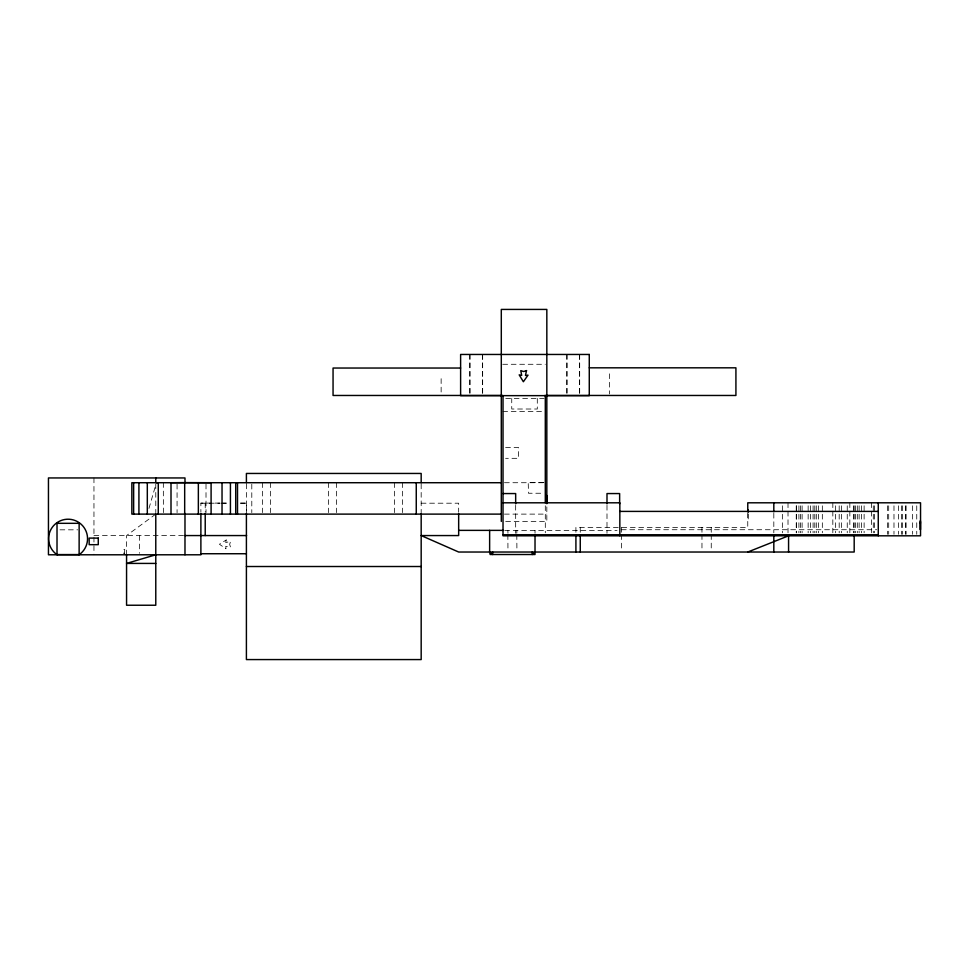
<?xml version="1.0" encoding="UTF-8"?>
<svg xmlns="http://www.w3.org/2000/svg" width="969" height="969" viewBox="0 0 969 969"><rect width="100%" height="100%" fill="white"/><g stroke="black" fill="none" stroke-linecap="round" stroke-linejoin="round"><path stroke-width="0.73" stroke-dasharray="4.84 3.63" d="M148.96 508.41L155.973 484.137M155.779 514.115L126.564 535.566L126.564 554.789M124.48 553.323L124.759 549.399L123.802 549.399L123.802 553.323L124.759 553.323M123.971 553.323L124.638 553.323M502.766 364.283L545.365 364.283M505.77 398.441L544.106 398.441M502.766 411.462L543.9 411.462M505.612 447.569L518.536 447.569L518.536 458.325L505.612 458.325M543.972 482.441L528.214 482.441L528.493 493.245L544.009 493.245M504.437 482.719L543.9 482.719M219.975 503.093L200.886 503.093L200.886 512.032M221.441 503.093L228.781 503.093M240.53 503.093L246.405 503.093M200.886 503.202L219.975 503.202M221.441 503.202L228.781 503.202M240.53 503.202L246.598 503.202L246.598 512.032M421.176 503.202L458.664 503.202L458.664 512.262M504.437 514.115L546.831 514.115M505.709 521.431L546.831 521.431L546.831 504.861M621.347 529.728L876.751 529.728M59.969 529.825L77.677 529.825M504.764 530.37L617.059 530.37M93.957 535.566L184.982 535.566M916.747 505.806L916.747 534.307M912.641 505.806L912.641 534.307M906.1 505.806L906.1 534.307M905.53 505.806L905.53 534.307M902.551 505.806L902.551 534.307M901.57 505.806L901.57 534.307M898.445 505.806L898.445 534.307M893.987 505.806L893.987 534.307M888.694 505.806L888.694 534.307M887.374 505.806L887.374 534.307M874.51 505.806L874.51 532.805M873.299 505.806L873.299 532.805M871.482 502.802L871.482 532.805M864.118 505.806L864.118 532.805M861.429 505.806L861.429 532.805M859.115 505.806L859.115 532.805M857.299 505.806L857.299 532.805M855.579 505.806L855.579 532.805M854.186 505.782L854.186 532.805M853.374 505.806L853.374 532.805M849.837 502.802L849.837 532.805M847.245 505.806L847.245 532.805M841.383 505.806L841.383 532.805M839.19 505.806L839.19 532.805M835.641 505.806L835.641 532.805M832.831 502.802L832.831 532.805M822.33 505.806L822.33 532.805M818.635 505.806L818.635 532.805M816.298 505.806L816.298 532.805M814.808 505.806L814.808 532.805M813.088 505.806L813.088 532.805M810.435 505.806L810.435 532.805M808.146 505.806L808.146 532.805M802.102 505.806L802.102 532.805M800.612 505.806L800.612 532.805M798.904 505.806L798.904 532.805M796.554 505.806L796.554 532.805M796.239 505.806L796.239 532.805M788.015 502.802L788.015 532.805M782.358 505.806L782.358 532.805M773.819 513.304L773.819 532.805M748.238 514.079L748.238 520.983M747.765 512.94L747.765 527.415L575.913 527.415L575.913 533.265M711.246 527.415L711.246 533.204M711.246 534.658L711.246 550.586M701.968 527.415L701.968 533.204M701.968 534.658L701.968 550.586M621.468 527.415L621.468 533.265M621.468 534.706L621.468 550.586M609.392 373.816L609.392 394.008M606.994 505.333L606.994 533.289M580.261 527.415L580.261 533.204M579.68 354.46L579.68 394.177M579.474 354.46L579.474 394.177M567.022 354.46L567.022 394.177M566.829 354.46L566.829 394.177M545.305 505.806L545.305 532.805M537.298 398.441L537.298 409.015L511.741 409.015L511.741 398.441M535.021 530.37L535.021 533.265M516.913 530.37L516.804 533.265M516.804 534.706L516.913 550.586M515.665 505.333L515.665 533.289M507.853 530.37L507.962 533.265M507.853 534.706L507.962 550.586M482.659 354.46L482.659 394.177M482.441 354.46L482.441 394.177M470.013 354.46L470.013 394.177M469.795 354.46L469.795 394.177M441.137 378.697L441.137 394.068M421.176 483.955L421.176 512.625M402.535 482.719L402.535 512.625M394.601 482.719L394.601 512.625M336.425 482.719L336.425 512.625M328.491 482.719L328.491 512.625M270.387 482.719L270.387 512.625M262.454 482.719L262.454 512.625M251.795 484.209L251.795 512.625M246.405 483.955L246.405 512.746M206.009 484.112L206.009 512.613M205.222 503.093L205.222 511.947M177.073 484.209L177.073 512.625M163.337 482.61L163.373 512.625M155.779 483.967L155.779 512.613M139.475 535.566L139.475 553.311M93.957 477.947L93.957 554.789M226.249 539.963L225.692 542.519L230.574 541.453L229.653 544.336L230.537 547.219L225.765 546.286L225.995 548.781L219.418 544.251L226.249 539.963"/><path stroke-width="1.45" d="M546.77 502.875L546.746 495.45L546.722 502.705L546.758 501.772M920.368 523.345L920.405 522.412M535.021 552.027L532.199 554.51L532.199 552.027M747.765 552.027L788.572 535.809L788.572 552.027M155.779 554.789L126.564 563.413L155.779 563.425M211.097 514.115L211.097 482.719L185.14 482.61M156.384 482.719L158.286 482.719L158.262 514.115M589.273 367.82L735.919 367.82L735.919 395.473L544.796 395.461M460.614 368.038L333.057 368.038L333.057 395.473L502.729 395.461M501.421 482.719L131.845 482.719L131.845 514.115L501.421 514.115M171.028 482.719L184.207 482.61M503.02 493.56L515.665 493.56L515.665 503.868M503.02 502.802L619.833 502.802L619.833 535.809M619.833 511.402L878.265 511.402M458.664 530.37L503.25 530.37M503.02 534.755L878.265 534.755M184.982 535.566L246.598 535.566M200.886 553.735L246.405 553.735M57.014 554.571L79.143 554.571M246.405 566.514L421.176 566.514M489.636 530.37L489.636 552.027L492.676 554.51L492.676 552.027M489.636 552.027L490.157 554.51L535.021 554.51L535.021 534.706M878.265 502.802L878.265 535.809M854.186 535.615L854.186 552.027L458.664 552.027L421.176 535.566L458.664 535.566L458.664 513.764M773.819 502.802L773.819 511.802M773.819 535.809L773.819 552.027M748.238 509.827L748.238 512.262M747.765 511.487L747.765 502.802L920.55 502.802L920.55 535.809L503.02 535.809L503.02 395.643M619.639 503.868L619.639 493.56L606.994 493.56L606.994 503.868M580.261 534.658L580.261 552.027M575.913 534.658L575.913 552.027M546.831 503.686L546.831 309.426L501.3 309.426L501.3 521.431M545.305 395.643L545.305 502.802M421.176 482.719L421.176 473.453L246.405 473.453L246.405 482.719M421.176 513.497L421.176 659.574L246.405 659.574L246.405 513.425M416.258 482.719L416.258 514.115M237.514 482.719L237.514 514.115M235.709 482.719L235.709 514.115M230.428 482.719L230.428 514.115M222.034 482.719L222.034 514.115M205.222 513.425L205.222 535.566M200.886 513.425L200.886 554.789L48.45 554.789L48.45 477.947L184.982 477.947L184.982 482.465M198.354 482.719L198.354 514.115M184.982 513.4L184.982 554.789M184.679 482.719L184.679 514.115M171.004 482.719L171.004 514.115M155.779 477.947L155.779 482.465M155.779 514.115L155.779 605.237L126.564 605.237L126.564 554.789M147.312 482.719L147.312 514.115M138.918 482.719L138.918 514.115M133.637 482.719L133.637 514.115M920.38 520.85L920.38 529.655L920.38 520.85M526.518 370.594L525.452 375.475L528.008 375.148L523.369 381.75L519.19 374.858L521.697 375.415L520.765 370.63L523.635 371.527L526.518 370.594M589.273 354.46L460.614 354.46L460.614 395.643L589.273 395.643L589.273 354.46M79.143 523.321L57.014 523.321L57.014 554.692A19.477 19.477 0 0 1 53.501 525.767A19.477 19.477 0 0 1 82.656 525.767A19.477 19.477 0 0 1 79.131 554.704L79.143 523.321M98.269 538.098L89.16 538.098L89.16 544.675L98.269 544.675L98.269 538.098"/></g></svg>
